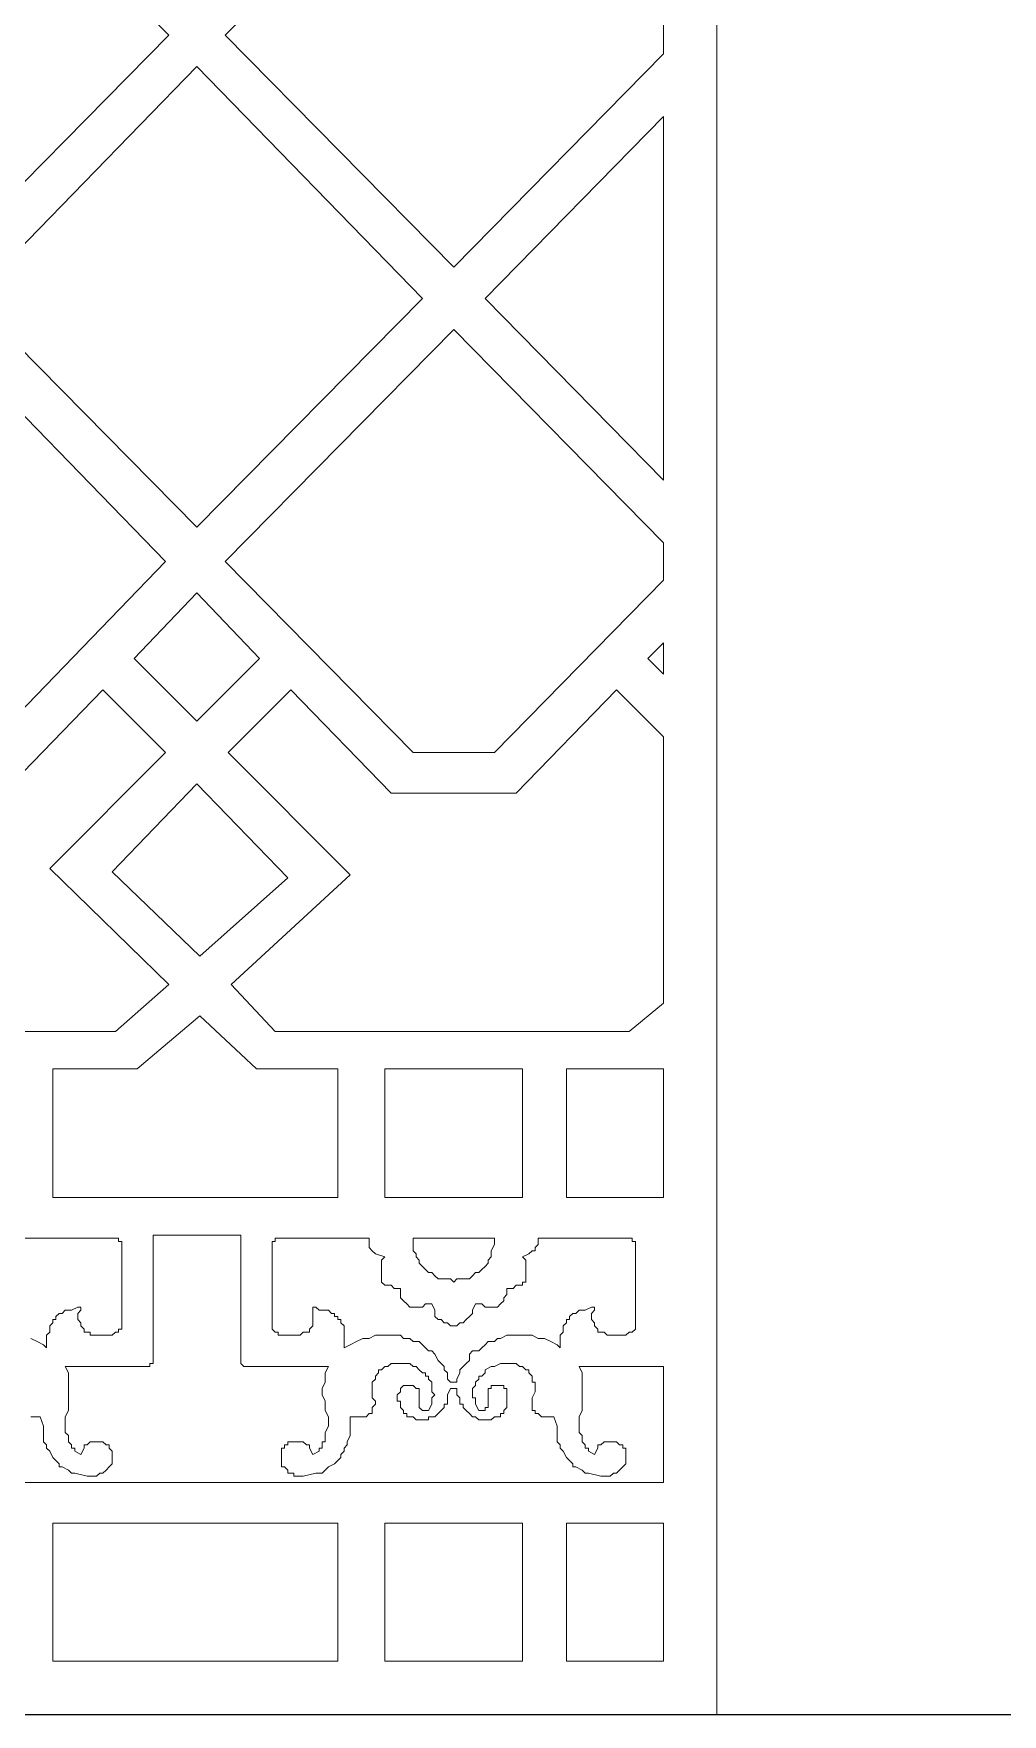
# Model space of a CAD drawing. Extents: x -66030 to 95157, y -13132 to 45879.
# Drawn here: x 48034 to 49242, y 31869 to 33964 of the extents above; entities that cross this region are included whole.
import ezdxf

# ---------------------------------------------------------------- set-up
doc = ezdxf.new("R2010")
doc.units = 0
doc.header["$LTSCALE"] = 100
doc.header["$MEASUREMENT"] = 0
doc.layers.get('0').update_dxf_attribs({"linetype": 'CONTINUOUS'})
doc.layers.add('3', color=11, linetype='CONTINUOUS')

msp = doc.modelspace()

# ---------------------------------------------------------------- linework, layer by layer
at = {"lineweight": 0}
for points in [[(46948.5, 36712.3), (48885.8, 36712.3), (48885.8, 31868.9), (46948.5, 31868.9), (46948.5, 36712.3)], [(46948.5, 36712.3), (48885.8, 36712.3), (48885.8, 31868.9), (46948.5, 31868.9), (46948.5, 36712.3)], [(47632, 33962.5), (47917.2, 34251.6), (48202.3, 33962.5), (47917.2, 33673.5), (47632, 33962.5)], [(48557.7, 34251.6), (48819.4, 33989.9), (48819.4, 33939.1), (48557.7, 33673.5), (48272.6, 33962.5), (48557.7, 34251.6)], [(48237.4, 33923.5), (48518.7, 33634.4), (48237.4, 33349.3), (47956.2, 33634.4), (48237.4, 33923.5)], [(48819.4, 33861), (48819.4, 33407.9), (48596.8, 33634.4), (48819.4, 33861)], [(47917.2, 33595.4), (48198.4, 33306.3), (47967.9, 33068.1), (47866.4, 33068.1), (47632, 33306.3), (47917.2, 33595.4)], [(48819.4, 33329.8), (48819.4, 33282.9), (48608.5, 33068.1), (48507, 33068.1), (48272.6, 33306.3), (48557.7, 33595.4), (48819.4, 33329.8)], [(48237.4, 33267.3), (48315.6, 33185.2), (48237.4, 33107.1), (48159.3, 33185.2), (48237.4, 33267.3)], [(48819.4, 33204.8), (48819.4, 33165.7), (48799.9, 33185.2), (48819.4, 33204.8)], [(47995.3, 33017.3), (48120.3, 33146.2), (48198.4, 33068.1), (48053.9, 32923.5), (48202.3, 32779), (48135.9, 32720.4), (47694.5, 32720.4), (47632, 32782.9), (47776.5, 32923.5), (47635.9, 33068.1), (47714, 33146.2), (47839, 33017.3), (47995.3, 33017.3)], [(48635.8, 33017.3), (48760.8, 33146.2), (48819.4, 33087.6), (48819.4, 32755.6), (48776.5, 32720.4), (48335.1, 32720.4), (48280.4, 32779), (48428.8, 32915.7), (48276.5, 33068.1), (48354.6, 33146.2), (48479.6, 33017.3), (48635.8, 33017.3)], [(48132, 32919.6), (48237.4, 33029), (48350.7, 32911.8), (48241.3, 32814.2), (48132, 32919.6)], [(48241.3, 32740), (48311.7, 32673.6), (48413.2, 32673.6), (48413.2, 32513.4), (48057.8, 32513.4), (48057.8, 32673.6), (48163.2, 32673.6), (48241.3, 32740)], [(48471.8, 32673.6), (48643.7, 32673.6), (48643.7, 32513.4), (48471.8, 32513.4), (48471.8, 32673.6)], [(48819.4, 32513.4), (48698.3, 32513.4), (48698.3, 32673.6), (48819.4, 32673.6), (48819.4, 32513.4)], [(48534.3, 32318.1), (48530.4, 32322), (48526.5, 32322), (48522.6, 32325.9), (48518.7, 32329.8), (48514.8, 32333.7), (48507, 32333.7), (48503, 32337.6), (48495.2, 32337.6), (48491.3, 32341.6), (48487.4, 32341.6), (48479.6, 32341.6), (48471.8, 32341.6), (48467.9, 32341.6), (48460.1, 32341.6), (48452.3, 32337.6), (48444.5, 32337.6), (48436.6, 32333.7), (48428.8, 32329.8), (48421, 32325.9), (48421, 32341.6), (48421, 32345.5), (48421, 32349.4), (48421, 32353.3), (48417.1, 32357.2), (48417.1, 32361.1), (48413.2, 32361.1), (48413.2, 32365), (48409.3, 32365), (48409.3, 32368.9), (48405.4, 32368.9), (48401.5, 32372.8), (48397.6, 32372.8), (48389.8, 32372.8), (48385.9, 32376.7), (48382, 32376.7), (48382, 32372.8), (48382, 32368.9), (48382, 32365), (48382, 32361.1), (48382, 32357.2), (48382, 32353.3), (48382, 32353.3), (48378.1, 32349.4), (48378.1, 32345.5), (48374.1, 32345.5), (48370.2, 32345.5), (48366.3, 32341.6), (48362.4, 32341.6), (48358.5, 32341.6), (48350.7, 32341.6), (48346.8, 32341.6), (48339, 32341.6), (48339, 32345.5), (48335.1, 32345.5), (48335.1, 32345.5), (48331.2, 32349.4), (48331.2, 32349.4), (48331.2, 32353.3), (48331.2, 32454.8), (48331.2, 32454.8), (48331.2, 32458.7), (48335.1, 32458.7), (48335.1, 32462.6), (48339, 32462.6), (48339, 32462.6), (48342.9, 32462.6), (48346.8, 32462.6), (48452.3, 32462.6), (48452.3, 32458.7), (48452.3, 32454.8), (48452.3, 32454.8), (48452.3, 32450.9), (48456.2, 32447), (48456.2, 32447), (48460.1, 32443.1), (48460.1, 32443.1), (48471.8, 32439.2), (48467.9, 32435.3), (48467.9, 32427.5), (48467.9, 32423.6), (48467.9, 32419.7), (48467.9, 32415.8), (48467.9, 32415.8), (48467.9, 32411.9), (48467.9, 32408), (48467.9, 32408), (48471.8, 32404), (48475.7, 32404), (48479.6, 32404), (48483.5, 32400.1), (48491.3, 32400.1), (48491.3, 32396.2), (48491.3, 32392.3), (48491.3, 32392.3), (48491.3, 32388.4), (48495.2, 32384.5), (48495.2, 32384.5), (48499.1, 32380.6), (48499.1, 32380.6), (48503, 32376.7), (48507, 32376.7), (48510.9, 32376.7), (48514.8, 32376.7), (48518.7, 32376.7), (48518.7, 32376.7), (48522.6, 32380.6), (48530.4, 32380.6), (48534.3, 32372.8), (48534.3, 32372.8), (48534.3, 32368.9), (48534.3, 32365), (48538.2, 32361.1), (48538.2, 32361.1), (48542.1, 32361.1), (48546, 32357.2), (48549.9, 32357.2), (48553.8, 32353.3), (48557.7, 32353.3), (48561.6, 32353.3), (48565.5, 32357.2), (48569.4, 32357.2), (48573.4, 32361.1), (48573.4, 32361.1), (48577.3, 32365), (48581.2, 32368.9), (48581.2, 32372.8), (48585.1, 32380.6), (48592.9, 32380.6), (48596.8, 32376.7), (48596.8, 32376.7), (48604.6, 32376.7), (48604.6, 32376.7), (48608.5, 32376.7), (48612.4, 32376.7), (48616.3, 32380.6), (48616.3, 32380.6), (48620.2, 32384.5), (48620.2, 32384.5), (48620.2, 32388.4), (48624.1, 32392.3), (48624.1, 32392.3), (48624.1, 32396.2), (48624.1, 32400.1), (48631.9, 32400.1), (48635.8, 32404), (48639.8, 32404), (48643.7, 32404), (48643.7, 32408), (48647.6, 32408), (48647.6, 32411.9), (48647.6, 32415.8), (48647.6, 32415.8), (48647.6, 32419.7), (48647.6, 32423.6), (48647.6, 32427.5), (48647.6, 32427.5), (48647.6, 32435.3), (48643.7, 32439.2), (48651.5, 32443.1), (48655.4, 32447), (48659.3, 32447), (48659.3, 32450.9), (48663.2, 32454.8), (48663.2, 32454.8), (48663.2, 32458.7), (48663.2, 32462.6), (48768.7, 32462.6), (48768.7, 32462.6), (48772.6, 32462.6), (48776.5, 32462.6), (48780.4, 32462.6), (48780.4, 32458.7), (48784.3, 32458.7), (48784.3, 32454.8), (48784.3, 32454.8), (48784.3, 32353.3), (48784.3, 32349.4), (48784.3, 32349.4), (48780.4, 32345.5), (48780.4, 32345.5), (48776.5, 32345.5), (48772.6, 32341.6), (48768.7, 32341.6), (48764.7, 32341.6), (48756.9, 32341.6), (48749.1, 32341.6), (48749.1, 32341.6), (48745.2, 32345.5), (48741.3, 32345.5), (48737.4, 32345.5), (48737.4, 32349.4), (48733.5, 32353.3), (48733.5, 32353.3), (48733.5, 32357.2), (48729.6, 32361.1), (48729.6, 32365), (48729.6, 32368.9), (48733.5, 32372.8), (48733.5, 32376.7), (48729.6, 32376.7), (48721.8, 32372.8), (48717.9, 32372.8), (48714, 32372.8), (48710.1, 32368.9), (48706.2, 32368.9), (48702.3, 32365), (48702.3, 32361.1), (48698.3, 32361.1), (48698.3, 32357.2), (48694.4, 32353.3), (48694.4, 32349.4), (48694.4, 32345.5), (48690.5, 32341.6), (48690.5, 32325.9), (48686.6, 32329.8), (48678.8, 32333.7), (48671, 32337.6), (48663.2, 32337.6), (48655.4, 32341.6), (48647.6, 32341.6), (48643.7, 32341.6), (48635.8, 32341.6), (48628, 32341.6), (48624.1, 32341.6), (48616.3, 32337.6), (48612.4, 32337.6), (48608.5, 32333.7), (48600.7, 32333.7), (48596.8, 32329.8), (48592.9, 32325.9), (48589, 32322), (48581.2, 32322), (48577.3, 32318.1), (48577.3, 32310.3), (48573.4, 32306.4), (48569.4, 32302.5), (48565.5, 32298.6), (48565.5, 32294.7), (48561.6, 32286.9), (48561.6, 32283), (48553.8, 32283), (48549.9, 32286.9), (48549.9, 32294.7), (48546, 32298.6), (48546, 32302.5), (48542.1, 32306.4), (48538.2, 32310.3), (48534.3, 32318.1)], [(48608.5, 32462.6), (48608.5, 32458.7), (48608.5, 32454.8), (48604.6, 32447), (48604.6, 32443.1), (48604.6, 32439.2), (48600.7, 32435.3), (48600.7, 32431.4), (48596.8, 32427.5), (48592.9, 32423.6), (48589, 32419.7), (48585.1, 32419.7), (48581.2, 32415.8), (48577.3, 32411.9), (48573.4, 32411.9), (48565.5, 32411.9), (48561.6, 32411.9), (48557.7, 32408), (48553.8, 32411.9), (48546, 32411.9), (48542.1, 32411.9), (48538.2, 32411.9), (48534.3, 32415.8), (48530.4, 32419.7), (48526.5, 32419.7), (48522.6, 32423.6), (48518.7, 32427.5), (48514.8, 32431.4), (48514.8, 32435.3), (48510.9, 32439.2), (48510.9, 32443.1), (48507, 32447), (48507, 32454.8), (48507, 32458.7), (48507, 32462.6), (48608.5, 32462.6)], [(48413.2, 31935.3), (48057.8, 31935.3), (48057.8, 32107.2), (48413.2, 32107.2), (48413.2, 31935.3)], [(48643.7, 31935.3), (48471.8, 31935.3), (48471.8, 32107.2), (48643.7, 32107.2), (48643.7, 31935.3)], [(48819.4, 32107.2), (48819.4, 31935.3), (48698.3, 31935.3), (48698.3, 32107.2), (48819.4, 32107.2)]]:
    msp.add_lwpolyline(points, close=True, dxfattribs=at)
for points in [[(47632, 33962.5), (47917.2, 34251.6), (48202.3, 33962.5), (47917.2, 33673.5), (47632, 33962.5)], [(48557.7, 34251.6), (48819.4, 33989.9), (48819.4, 33939.1), (48557.7, 33673.5), (48272.6, 33962.5), (48557.7, 34251.6)], [(48237.4, 33923.5), (48518.7, 33634.4), (48237.4, 33349.3), (47956.2, 33634.4), (48237.4, 33923.5)], [(48819.4, 33861), (48819.4, 33407.9), (48596.8, 33634.4), (48819.4, 33861)], [(47917.2, 33595.4), (48198.4, 33306.3), (47967.9, 33068.1), (47866.4, 33068.1), (47632, 33306.3), (47917.2, 33595.4)], [(48819.4, 33329.8), (48819.4, 33282.9), (48608.5, 33068.1), (48507, 33068.1), (48272.6, 33306.3), (48557.7, 33595.4), (48819.4, 33329.8)], [(48237.4, 33267.3), (48315.6, 33185.2), (48237.4, 33107.1), (48159.3, 33185.2), (48237.4, 33267.3)], [(48819.4, 33204.8), (48819.4, 33165.7), (48799.9, 33185.2), (48819.4, 33204.8)], [(47995.3, 33017.3), (48120.3, 33146.2), (48198.4, 33068.1), (48053.9, 32923.5), (48202.3, 32779), (48135.9, 32720.4), (47694.5, 32720.4), (47632, 32782.9), (47776.5, 32923.5), (47635.9, 33068.1), (47714, 33146.2), (47839, 33017.3), (47995.3, 33017.3)], [(48635.8, 33017.3), (48760.8, 33146.2), (48819.4, 33087.6), (48819.4, 32755.6), (48776.5, 32720.4), (48335.1, 32720.4), (48280.4, 32779), (48428.8, 32915.7), (48276.5, 33068.1), (48354.6, 33146.2), (48479.6, 33017.3), (48635.8, 33017.3)], [(48132, 32919.6), (48237.4, 33029), (48350.7, 32911.8), (48241.3, 32814.2), (48132, 32919.6)], [(48241.3, 32740), (48311.7, 32673.6), (48413.2, 32673.6), (48413.2, 32513.4), (48057.8, 32513.4), (48057.8, 32673.6), (48163.2, 32673.6), (48241.3, 32740)], [(48471.8, 32673.6), (48643.7, 32673.6), (48643.7, 32513.4), (48471.8, 32513.4), (48471.8, 32673.6)], [(48819.4, 32513.4), (48698.3, 32513.4), (48698.3, 32673.6), (48819.4, 32673.6), (48819.4, 32513.4)], [(48030.4, 32240), (48034.3, 32240), (48038.2, 32240), (48042.1, 32240), (48046, 32228.3), (48046, 32220.5), (48046, 32216.6), (48046, 32208.7), (48050, 32204.8), (48050, 32200.9), (48053.9, 32197), (48057.8, 32189.2), (48061.7, 32185.3), (48065.6, 32181.4), (48065.6, 32177.5), (48069.5, 32177.5), (48077.3, 32173.6), (48081.2, 32169.7), (48085.1, 32169.7), (48100.7, 32165.8), (48112.4, 32165.8), (48116.4, 32169.7), (48120.3, 32169.7), (48120.3, 32169.7), (48124.2, 32173.6), (48128.1, 32177.5), (48128.1, 32177.5), (48132, 32181.4), (48132, 32185.3), (48132, 32185.3), (48132, 32189.2), (48132, 32193.1), (48132, 32197), (48132, 32197), (48128.1, 32200.9), (48128.1, 32200.9), (48128.1, 32204.8), (48124.2, 32204.8), (48124.2, 32204.8), (48120.3, 32208.7), (48120.3, 32208.7), (48116.4, 32208.7), (48112.4, 32208.7), (48108.5, 32208.7), (48108.5, 32208.7), (48104.6, 32208.7), (48100.7, 32204.8), (48096.8, 32204.8), (48096.8, 32200.9), (48096.8, 32200.9), (48092.9, 32193.1), (48085.1, 32197), (48085.1, 32200.9), (48081.2, 32200.9), (48081.2, 32204.8), (48077.3, 32208.7), (48077.3, 32212.7), (48077.3, 32216.6), (48073.4, 32220.5), (48073.4, 32228.3), (48073.4, 32232.2), (48073.4, 32240), (48077.3, 32247.8), (48077.3, 32251.7), (48077.3, 32259.5), (48077.3, 32267.3), (48077.3, 32275.2), (48077.3, 32279.1), (48077.3, 32286.9), (48077.3, 32290.8), (48077.3, 32294.7), (48073.4, 32302.5), (48159.3, 32302.5), (48159.3, 32302.5), (48171, 32302.5), (48174.9, 32302.5), (48174.9, 32302.5), (48178.9, 32302.5), (48178.9, 32306.4), (48182.8, 32306.4), (48182.8, 32310.3), (48182.8, 32310.3), (48182.8, 32314.2), (48182.8, 32466.5), (48233.5, 32466.5), (48233.5, 32466.5), (48292.1, 32466.5), (48292.1, 32314.2), (48292.1, 32314.2), (48292.1, 32310.3), (48292.1, 32310.3), (48292.1, 32306.4), (48292.1, 32306.4), (48296, 32302.5), (48299.9, 32302.5), (48299.9, 32302.5), (48299.9, 32302.5), (48315.6, 32302.5), (48315.6, 32302.5), (48401.5, 32302.5), (48397.6, 32294.7), (48397.6, 32286.9), (48397.6, 32283), (48393.7, 32275.2), (48393.7, 32267.3), (48397.6, 32259.5), (48397.6, 32251.7), (48397.6, 32247.8), (48401.5, 32240), (48401.5, 32232.2), (48401.5, 32228.3), (48397.6, 32220.5), (48397.6, 32216.6), (48397.6, 32208.7), (48393.7, 32208.7), (48393.7, 32204.8), (48393.7, 32200.9), (48389.8, 32200.9), (48389.8, 32197), (48382, 32193.1), (48378.1, 32200.9), (48378.1, 32204.8), (48374.1, 32204.8), (48370.2, 32208.7), (48366.3, 32208.7), (48366.3, 32208.7), (48358.5, 32208.7), (48354.6, 32208.7), (48354.6, 32208.7), (48350.7, 32208.7), (48350.7, 32204.8), (48346.8, 32204.8), (48346.8, 32204.8), (48346.8, 32200.9), (48342.9, 32200.9), (48342.9, 32197), (48342.9, 32197), (48342.9, 32193.1), (48342.9, 32189.2), (48342.9, 32189.2), (48342.9, 32185.3), (48342.9, 32185.3), (48342.9, 32181.4), (48342.9, 32177.5), (48346.8, 32177.5), (48350.7, 32173.6), (48350.7, 32169.7), (48354.6, 32169.7), (48358.5, 32169.7), (48358.5, 32165.8), (48370.2, 32165.8), (48385.9, 32169.7), (48393.7, 32169.7), (48397.6, 32173.6), (48401.5, 32177.5), (48409.3, 32181.4), (48413.2, 32185.3), (48417.1, 32189.2), (48417.1, 32193.1), (48421, 32197), (48421, 32200.9), (48424.9, 32204.8), (48424.9, 32208.7), (48428.8, 32216.6), (48428.8, 32220.5), (48428.8, 32228.3), (48428.8, 32240), (48436.6, 32240), (48440.6, 32240), (48444.5, 32240), (48444.5, 32240), (48448.4, 32240), (48452.3, 32243.9), (48452.3, 32243.9), (48456.2, 32243.9), (48456.2, 32251.7), (48460.1, 32255.6), (48460.1, 32255.6), (48460.1, 32259.5), (48456.2, 32263.4), (48456.2, 32271.2), (48456.2, 32271.2), (48456.2, 32275.2), (48456.2, 32279.1), (48456.2, 32283), (48456.2, 32283), (48460.1, 32286.9), (48460.1, 32290.8), (48460.1, 32290.8), (48464, 32294.7), (48464, 32298.6), (48467.9, 32298.6), (48471.8, 32302.5), (48475.7, 32302.5), (48479.6, 32306.4), (48479.6, 32306.4), (48483.5, 32306.4), (48491.3, 32306.4), (48495.2, 32306.4), (48495.2, 32306.4), (48499.1, 32306.4), (48503, 32306.4), (48507, 32302.5), (48510.9, 32302.5), (48514.8, 32298.6), (48518.7, 32294.7), (48522.6, 32294.7), (48522.6, 32290.8), (48526.5, 32290.8), (48526.5, 32286.9), (48530.4, 32283), (48530.4, 32283), (48530.4, 32279.1), (48530.4, 32275.2), (48530.4, 32271.2), (48534.3, 32267.3), (48530.4, 32263.4), (48530.4, 32263.4), (48530.4, 32259.5), (48530.4, 32255.6), (48526.5, 32247.8), (48522.6, 32247.8), (48518.7, 32247.8), (48514.8, 32251.7), (48514.8, 32251.7), (48514.8, 32255.6), (48514.8, 32255.6), (48514.8, 32259.5), (48514.8, 32263.4), (48514.8, 32267.3), (48514.8, 32271.2), (48514.8, 32271.2), (48514.8, 32275.2), (48510.9, 32275.2), (48507, 32279.1), (48503, 32279.1), (48503, 32279.1), (48499.1, 32279.1), (48499.1, 32279.1), (48495.2, 32279.1), (48495.2, 32279.1), (48491.3, 32275.2), (48491.3, 32275.2), (48491.3, 32271.2), (48491.3, 32271.2), (48487.4, 32267.3), (48487.4, 32263.4), (48487.4, 32259.5), (48491.3, 32259.5), (48491.3, 32255.6), (48491.3, 32251.7), (48491.3, 32251.7), (48495.2, 32247.8), (48495.2, 32243.9), (48499.1, 32243.9), (48499.1, 32240), (48503, 32240), (48503, 32240), (48507, 32240), (48510.9, 32236.1), (48510.9, 32236.1), (48514.8, 32236.1), (48518.7, 32236.1), (48522.6, 32236.1), (48526.5, 32236.1), (48526.5, 32240), (48530.4, 32240), (48534.3, 32240), (48538.2, 32243.9), (48538.2, 32243.9), (48542.1, 32247.8), (48542.1, 32247.8), (48546, 32251.7), (48546, 32255.6), (48549.9, 32255.6), (48549.9, 32259.5), (48549.9, 32263.4), (48549.9, 32267.3), (48553.8, 32275.2), (48561.6, 32275.2), (48561.6, 32267.3), (48565.5, 32263.4), (48565.5, 32259.5), (48565.5, 32255.6), (48569.4, 32255.6), (48569.4, 32251.7), (48573.4, 32247.8), (48573.4, 32247.8), (48577.3, 32243.9), (48577.3, 32243.9), (48581.2, 32240), (48585.1, 32240), (48585.1, 32240), (48589, 32236.1), (48592.9, 32236.1), (48596.8, 32236.1), (48600.7, 32236.1), (48600.7, 32236.1), (48604.6, 32236.1), (48608.5, 32240), (48612.4, 32240), (48612.4, 32240), (48616.3, 32240), (48616.3, 32243.9), (48620.2, 32243.9), (48620.2, 32247.8), (48624.1, 32251.7), (48624.1, 32251.7), (48624.1, 32255.6), (48624.1, 32259.5), (48624.1, 32259.5), (48624.1, 32263.4), (48624.1, 32267.3), (48624.1, 32271.2), (48624.1, 32271.2), (48624.1, 32275.2), (48620.2, 32275.2), (48620.2, 32279.1), (48616.3, 32279.1), (48616.3, 32279.1), (48612.4, 32279.1), (48612.4, 32279.1), (48608.5, 32279.1), (48604.6, 32279.1), (48604.6, 32275.2), (48600.7, 32275.2), (48600.7, 32271.2), (48600.7, 32271.2), (48600.7, 32267.3), (48600.7, 32263.4), (48600.7, 32259.5), (48600.7, 32255.6), (48600.7, 32255.6), (48600.7, 32251.7), (48596.8, 32251.7), (48596.8, 32247.8), (48592.9, 32247.8), (48589, 32247.8), (48585.1, 32255.6), (48585.1, 32259.5), (48585.1, 32263.4), (48581.2, 32263.4), (48581.2, 32267.3), (48581.2, 32271.2), (48581.2, 32275.2), (48585.1, 32279.1), (48585.1, 32283), (48585.1, 32283), (48589, 32286.9), (48589, 32290.8), (48592.9, 32290.8), (48596.8, 32294.7), (48596.8, 32298.6), (48604.6, 32302.5), (48608.5, 32302.5), (48616.3, 32306.4), (48620.2, 32306.4), (48624.1, 32306.4), (48631.9, 32306.4), (48631.9, 32306.4), (48635.8, 32306.4), (48639.8, 32302.5), (48643.7, 32302.5), (48647.6, 32298.6), (48651.5, 32298.6), (48651.5, 32294.7), (48655.4, 32290.8), (48655.4, 32290.8), (48655.4, 32286.9), (48655.4, 32283), (48659.3, 32283), (48659.3, 32275.2), (48659.3, 32271.2), (48655.4, 32263.4), (48655.4, 32259.5), (48655.4, 32255.6), (48655.4, 32251.7), (48655.4, 32247.8), (48659.3, 32247.8), (48659.3, 32243.9), (48663.2, 32243.9), (48663.2, 32243.9), (48667.1, 32240), (48667.1, 32240), (48671, 32240), (48674.9, 32240), (48678.8, 32240), (48682.7, 32240), (48686.6, 32228.3), (48686.6, 32220.5), (48686.6, 32216.6), (48686.6, 32208.7), (48690.5, 32204.8), (48690.5, 32200.9), (48694.4, 32197), (48698.3, 32189.2), (48702.3, 32185.3), (48706.2, 32181.4), (48706.2, 32177.5), (48710.1, 32177.5), (48717.9, 32173.6), (48721.8, 32169.7), (48725.7, 32169.7), (48741.3, 32165.8), (48753, 32165.8), (48756.9, 32169.7), (48760.8, 32169.7), (48760.8, 32169.7), (48764.7, 32173.6), (48768.7, 32177.5), (48768.7, 32177.5), (48772.6, 32181.4), (48772.6, 32185.3), (48772.6, 32185.3), (48772.6, 32189.2), (48772.6, 32193.1), (48772.6, 32197), (48772.6, 32197), (48772.6, 32200.9), (48768.7, 32200.9), (48768.7, 32204.8), (48764.7, 32204.8), (48764.7, 32204.8), (48760.8, 32208.7), (48760.8, 32208.7), (48756.9, 32208.7), (48753, 32208.7), (48749.1, 32208.7), (48749.1, 32208.7), (48745.2, 32208.7), (48741.3, 32204.8), (48737.4, 32204.8), (48737.4, 32200.9), (48737.4, 32200.9), (48733.5, 32193.1), (48725.7, 32197), (48725.7, 32200.9), (48721.8, 32200.9), (48721.8, 32204.8), (48717.9, 32208.7), (48717.9, 32212.7), (48717.9, 32216.6), (48714, 32220.5), (48714, 32228.3), (48714, 32232.2), (48714, 32240), (48717.9, 32247.8), (48717.9, 32251.7), (48717.9, 32259.5), (48717.9, 32267.3), (48717.9, 32275.2), (48717.9, 32279.1), (48717.9, 32286.9), (48717.9, 32290.8), (48717.9, 32294.7), (48714, 32302.5), (48799.9, 32302.5), (48799.9, 32302.5), (48819.4, 32302.5), (48819.4, 32158), (48674.9, 32158), (48530.4, 32158), (48385.9, 32158), (48241.3, 32158), (48241.3, 32158), (48085.1, 32158), (47932.8, 32158)], [(48030.4, 32240), (48034.3, 32240), (48038.2, 32240), (48042.1, 32240), (48046, 32228.3), (48046, 32220.5), (48046, 32216.6), (48046, 32208.7), (48050, 32204.8), (48050, 32200.9), (48053.9, 32197), (48057.8, 32189.2), (48061.7, 32185.3), (48065.6, 32181.4), (48065.6, 32177.5), (48069.5, 32177.5), (48077.3, 32173.6), (48081.2, 32169.7), (48085.1, 32169.7), (48100.7, 32165.8), (48112.4, 32165.8), (48116.4, 32169.7), (48120.3, 32169.7), (48120.3, 32169.7), (48124.2, 32173.6), (48128.1, 32177.5), (48128.1, 32177.5), (48132, 32181.4), (48132, 32185.3), (48132, 32185.3), (48132, 32189.2), (48132, 32193.1), (48132, 32197), (48132, 32197), (48128.1, 32200.9), (48128.1, 32200.9), (48128.1, 32204.8), (48124.2, 32204.8), (48124.2, 32204.8), (48120.3, 32208.7), (48120.3, 32208.7), (48116.4, 32208.7), (48112.4, 32208.7), (48108.5, 32208.7), (48108.5, 32208.7), (48104.6, 32208.7), (48100.7, 32204.8), (48096.8, 32204.8), (48096.8, 32200.9), (48096.8, 32200.9), (48092.9, 32193.1), (48085.1, 32197), (48085.1, 32200.9), (48081.2, 32200.9), (48081.2, 32204.8), (48077.3, 32208.7), (48077.3, 32212.7), (48077.3, 32216.6), (48073.4, 32220.5), (48073.4, 32228.3), (48073.4, 32232.2), (48073.4, 32240), (48077.3, 32247.8), (48077.3, 32251.7), (48077.3, 32259.5), (48077.3, 32267.3), (48077.3, 32275.2), (48077.3, 32279.1), (48077.3, 32286.9), (48077.3, 32290.8), (48077.3, 32294.7), (48073.4, 32302.5), (48159.3, 32302.5), (48159.3, 32302.5), (48171, 32302.5), (48174.9, 32302.5), (48174.9, 32302.5), (48178.9, 32302.5), (48178.9, 32306.4), (48182.8, 32306.4), (48182.8, 32310.3), (48182.8, 32310.3), (48182.8, 32314.2), (48182.8, 32466.5), (48233.5, 32466.5), (48233.5, 32466.5), (48292.1, 32466.5), (48292.1, 32314.2), (48292.1, 32314.2), (48292.1, 32310.3), (48292.1, 32310.3), (48292.1, 32306.4), (48292.1, 32306.4), (48296, 32302.5), (48299.9, 32302.5), (48299.9, 32302.5), (48299.9, 32302.5), (48315.6, 32302.5), (48315.6, 32302.5), (48401.5, 32302.5), (48397.6, 32294.7), (48397.6, 32286.9), (48397.6, 32283), (48393.7, 32275.2), (48393.7, 32267.3), (48397.6, 32259.5), (48397.6, 32251.7), (48397.6, 32247.8), (48401.5, 32240), (48401.5, 32232.2), (48401.5, 32228.3), (48397.6, 32220.5), (48397.6, 32216.6), (48397.6, 32208.7), (48393.7, 32208.7), (48393.7, 32204.8), (48393.7, 32200.9), (48389.8, 32200.9), (48389.8, 32197), (48382, 32193.1), (48378.1, 32200.9), (48378.1, 32204.8), (48374.1, 32204.8), (48370.2, 32208.7), (48366.3, 32208.7), (48366.3, 32208.7), (48358.5, 32208.7), (48354.6, 32208.7), (48354.6, 32208.7), (48350.7, 32208.7), (48350.7, 32204.8), (48346.8, 32204.8), (48346.8, 32204.8), (48346.8, 32200.9), (48342.9, 32200.9), (48342.9, 32197), (48342.9, 32197), (48342.9, 32193.1), (48342.9, 32189.2), (48342.9, 32189.2), (48342.9, 32185.3), (48342.9, 32185.3), (48342.9, 32181.4), (48342.9, 32177.5), (48346.8, 32177.5), (48350.7, 32173.6), (48350.7, 32169.7), (48354.6, 32169.7), (48358.5, 32169.7), (48358.5, 32165.8), (48370.2, 32165.8), (48385.9, 32169.7), (48393.7, 32169.7), (48397.6, 32173.6), (48401.5, 32177.5), (48409.3, 32181.4), (48413.2, 32185.3), (48417.1, 32189.2), (48417.1, 32193.1), (48421, 32197), (48421, 32200.9), (48424.9, 32204.8), (48424.9, 32208.7), (48428.8, 32216.6), (48428.8, 32220.5), (48428.8, 32228.3), (48428.8, 32240), (48436.6, 32240), (48440.6, 32240), (48444.5, 32240), (48444.5, 32240), (48448.4, 32240), (48452.3, 32243.9), (48452.3, 32243.9), (48456.2, 32243.9), (48456.2, 32251.7), (48460.1, 32255.6), (48460.1, 32255.6), (48460.1, 32259.5), (48456.2, 32263.4), (48456.2, 32271.2), (48456.2, 32271.2), (48456.2, 32275.2), (48456.2, 32279.1), (48456.2, 32283), (48456.2, 32283), (48460.1, 32286.9), (48460.1, 32290.8), (48460.1, 32290.8), (48464, 32294.7), (48464, 32298.6), (48467.9, 32298.6), (48471.8, 32302.5), (48475.7, 32302.5), (48479.6, 32306.4), (48479.6, 32306.4), (48483.5, 32306.4), (48491.3, 32306.4), (48495.2, 32306.4), (48495.2, 32306.4), (48499.1, 32306.4), (48503, 32306.4), (48507, 32302.5), (48510.9, 32302.5), (48514.8, 32298.6), (48518.7, 32294.7), (48522.6, 32294.7), (48522.6, 32290.8), (48526.5, 32290.8), (48526.5, 32286.9), (48530.4, 32283), (48530.4, 32283), (48530.4, 32279.1), (48530.4, 32275.2), (48530.4, 32271.2), (48534.3, 32267.3), (48530.4, 32263.4), (48530.4, 32263.4), (48530.4, 32259.5), (48530.4, 32255.6), (48526.5, 32247.8), (48522.6, 32247.8), (48518.7, 32247.8), (48514.8, 32251.7), (48514.8, 32251.7), (48514.8, 32255.6), (48514.8, 32255.6), (48514.8, 32259.5), (48514.8, 32263.4), (48514.8, 32267.3), (48514.8, 32271.2), (48514.8, 32271.2), (48514.8, 32275.2), (48510.9, 32275.2), (48507, 32279.1), (48503, 32279.1), (48503, 32279.1), (48499.1, 32279.1), (48499.1, 32279.1), (48495.2, 32279.1), (48495.2, 32279.1), (48491.3, 32275.2), (48491.3, 32275.2), (48491.3, 32271.2), (48491.3, 32271.2), (48487.4, 32267.3), (48487.4, 32263.4), (48487.4, 32259.5), (48491.3, 32259.5), (48491.3, 32255.6), (48491.3, 32251.7), (48491.3, 32251.7), (48495.2, 32247.8), (48495.2, 32243.9), (48499.1, 32243.9), (48499.1, 32240), (48503, 32240), (48503, 32240), (48507, 32240), (48510.9, 32236.1), (48510.9, 32236.1), (48514.8, 32236.1), (48518.7, 32236.1), (48522.6, 32236.1), (48526.5, 32236.1), (48526.5, 32240), (48530.4, 32240), (48534.3, 32240), (48538.2, 32243.9), (48538.2, 32243.9), (48542.1, 32247.8), (48542.1, 32247.8), (48546, 32251.7), (48546, 32255.6), (48549.9, 32255.6), (48549.9, 32259.5), (48549.9, 32263.4), (48549.9, 32267.3), (48553.8, 32275.2), (48561.6, 32275.2), (48561.6, 32267.3), (48565.5, 32263.4), (48565.5, 32259.5), (48565.5, 32255.6), (48569.4, 32255.6), (48569.4, 32251.7), (48573.4, 32247.8), (48573.4, 32247.8), (48577.3, 32243.9), (48577.3, 32243.9), (48581.2, 32240), (48585.1, 32240), (48585.1, 32240), (48589, 32236.1), (48592.9, 32236.1), (48596.8, 32236.1), (48600.7, 32236.1), (48600.7, 32236.1), (48604.6, 32236.1), (48608.5, 32240), (48612.4, 32240), (48612.4, 32240), (48616.3, 32240), (48616.3, 32243.9), (48620.2, 32243.9), (48620.2, 32247.8), (48624.1, 32251.7), (48624.1, 32251.7), (48624.1, 32255.6), (48624.1, 32259.5), (48624.1, 32259.5), (48624.1, 32263.4), (48624.1, 32267.3), (48624.1, 32271.2), (48624.1, 32271.2), (48624.1, 32275.2), (48620.2, 32275.2), (48620.2, 32279.1), (48616.3, 32279.1), (48616.3, 32279.1), (48612.4, 32279.1), (48612.4, 32279.1), (48608.5, 32279.1), (48604.6, 32279.1), (48604.6, 32275.2), (48600.7, 32275.2), (48600.7, 32271.2), (48600.7, 32271.2), (48600.7, 32267.3), (48600.7, 32263.4), (48600.7, 32259.5), (48600.7, 32255.6), (48600.7, 32255.6), (48600.7, 32251.7), (48596.8, 32251.7), (48596.8, 32247.8), (48592.9, 32247.8), (48589, 32247.8), (48585.1, 32255.6), (48585.1, 32259.5), (48585.1, 32263.4), (48581.2, 32263.4), (48581.2, 32267.3), (48581.2, 32271.2), (48581.2, 32275.2), (48585.1, 32279.1), (48585.1, 32283), (48585.1, 32283), (48589, 32286.9), (48589, 32290.8), (48592.9, 32290.8), (48596.8, 32294.7), (48596.8, 32298.6), (48604.6, 32302.5), (48608.5, 32302.5), (48616.3, 32306.4), (48620.2, 32306.4), (48624.1, 32306.4), (48631.9, 32306.4), (48631.9, 32306.4), (48635.8, 32306.4), (48639.8, 32302.5), (48643.7, 32302.5), (48647.6, 32298.6), (48651.5, 32298.6), (48651.5, 32294.7), (48655.4, 32290.8), (48655.4, 32290.8), (48655.4, 32286.9), (48655.4, 32283), (48659.3, 32283), (48659.3, 32275.2), (48659.3, 32271.2), (48655.4, 32263.4), (48655.4, 32259.5), (48655.4, 32255.6), (48655.4, 32251.7), (48655.4, 32247.8), (48659.3, 32247.8), (48659.3, 32243.9), (48663.2, 32243.9), (48663.2, 32243.9), (48667.1, 32240), (48667.1, 32240), (48671, 32240), (48674.9, 32240), (48678.8, 32240), (48682.7, 32240), (48686.6, 32228.3), (48686.6, 32220.5), (48686.6, 32216.6), (48686.6, 32208.7), (48690.5, 32204.8), (48690.5, 32200.9), (48694.4, 32197), (48698.3, 32189.2), (48702.3, 32185.3), (48706.2, 32181.4), (48706.2, 32177.5), (48710.1, 32177.5), (48717.9, 32173.6), (48721.8, 32169.7), (48725.7, 32169.7), (48741.3, 32165.8), (48753, 32165.8), (48756.9, 32169.7), (48760.8, 32169.7), (48760.8, 32169.7), (48764.7, 32173.6), (48768.7, 32177.5), (48768.7, 32177.5), (48772.6, 32181.4), (48772.6, 32185.3), (48772.6, 32185.3), (48772.6, 32189.2), (48772.6, 32193.1), (48772.6, 32197), (48772.6, 32197), (48772.6, 32200.9), (48768.7, 32200.9), (48768.7, 32204.8), (48764.7, 32204.8), (48764.7, 32204.8), (48760.8, 32208.7), (48760.8, 32208.7), (48756.9, 32208.7), (48753, 32208.7), (48749.1, 32208.7), (48749.1, 32208.7), (48745.2, 32208.7), (48741.3, 32204.8), (48737.4, 32204.8), (48737.4, 32200.9), (48737.4, 32200.9), (48733.5, 32193.1), (48725.7, 32197), (48725.7, 32200.9), (48721.8, 32200.9), (48721.8, 32204.8), (48717.9, 32208.7), (48717.9, 32212.7), (48717.9, 32216.6), (48714, 32220.5), (48714, 32228.3), (48714, 32232.2), (48714, 32240), (48717.9, 32247.8), (48717.9, 32251.7), (48717.9, 32259.5), (48717.9, 32267.3), (48717.9, 32275.2), (48717.9, 32279.1), (48717.9, 32286.9), (48717.9, 32290.8), (48717.9, 32294.7), (48714, 32302.5), (48799.9, 32302.5), (48799.9, 32302.5), (48819.4, 32302.5), (48819.4, 32158), (48674.9, 32158), (48530.4, 32158), (48385.9, 32158), (48241.3, 32158), (48241.3, 32158), (48085.1, 32158), (47932.8, 32158)], [(48022.6, 32462.6), (48128.1, 32462.6), (48128.1, 32462.6), (48132, 32462.6), (48135.9, 32462.6), (48139.8, 32462.6), (48139.8, 32458.7), (48143.7, 32458.7), (48143.7, 32454.8), (48143.7, 32454.8), (48143.7, 32353.3), (48143.7, 32349.4), (48139.8, 32349.4), (48139.8, 32345.5), (48139.8, 32345.5), (48135.9, 32345.5), (48132, 32341.6), (48128.1, 32341.6), (48124.2, 32341.6), (48116.4, 32341.6), (48108.5, 32341.6), (48104.6, 32341.6), (48104.6, 32345.5), (48100.7, 32345.5), (48096.8, 32345.5), (48096.8, 32349.4), (48092.9, 32353.3), (48092.9, 32353.3), (48092.9, 32357.2), (48089, 32361.1), (48089, 32365), (48089, 32368.9), (48092.9, 32372.8), (48092.9, 32376.7), (48089, 32376.7), (48081.2, 32372.8), (48077.3, 32372.8), (48073.4, 32372.8), (48069.5, 32368.9), (48065.6, 32368.9), (48061.7, 32365), (48061.7, 32361.1), (48057.8, 32361.1), (48057.8, 32357.2), (48053.9, 32353.3), (48053.9, 32349.4), (48053.9, 32345.5), (48050, 32341.6), (48050, 32325.9), (48046, 32329.8), (48038.2, 32333.7), (48030.4, 32337.6)], [(48022.6, 32462.6), (48128.1, 32462.6), (48128.1, 32462.6), (48132, 32462.6), (48135.9, 32462.6), (48139.8, 32462.6), (48139.8, 32458.7), (48143.7, 32458.7), (48143.7, 32454.8), (48143.7, 32454.8), (48143.7, 32353.3), (48143.7, 32349.4), (48139.8, 32349.4), (48139.8, 32345.5), (48139.8, 32345.5), (48135.9, 32345.5), (48132, 32341.6), (48128.1, 32341.6), (48124.2, 32341.6), (48116.4, 32341.6), (48108.5, 32341.6), (48104.6, 32341.6), (48104.6, 32345.5), (48100.7, 32345.5), (48096.8, 32345.5), (48096.8, 32349.4), (48092.9, 32353.3), (48092.9, 32353.3), (48092.9, 32357.2), (48089, 32361.1), (48089, 32365), (48089, 32368.9), (48092.9, 32372.8), (48092.9, 32376.7), (48089, 32376.7), (48081.2, 32372.8), (48077.3, 32372.8), (48073.4, 32372.8), (48069.5, 32368.9), (48065.6, 32368.9), (48061.7, 32365), (48061.7, 32361.1), (48057.8, 32361.1), (48057.8, 32357.2), (48053.9, 32353.3), (48053.9, 32349.4), (48053.9, 32345.5), (48050, 32341.6), (48050, 32325.9), (48046, 32329.8), (48038.2, 32333.7), (48030.4, 32337.6)], [(48534.3, 32318.1), (48530.4, 32322), (48526.5, 32322), (48522.6, 32325.9), (48518.7, 32329.8), (48514.8, 32333.7), (48507, 32333.7), (48503, 32337.6), (48495.2, 32337.6), (48491.3, 32341.6), (48487.4, 32341.6), (48479.6, 32341.6), (48471.8, 32341.6), (48467.9, 32341.6), (48460.1, 32341.6), (48452.3, 32337.6), (48444.5, 32337.6), (48436.6, 32333.7), (48428.8, 32329.8), (48421, 32325.9), (48421, 32341.6), (48421, 32345.5), (48421, 32349.4), (48421, 32353.3), (48417.1, 32357.2), (48417.1, 32361.1), (48413.2, 32361.1), (48413.2, 32365), (48409.3, 32365), (48409.3, 32368.9), (48405.4, 32368.9), (48401.5, 32372.8), (48397.6, 32372.8), (48389.8, 32372.8), (48385.9, 32376.7), (48382, 32376.7), (48382, 32372.8), (48382, 32368.9), (48382, 32365), (48382, 32361.1), (48382, 32357.2), (48382, 32353.3), (48382, 32353.3), (48378.1, 32349.4), (48378.1, 32345.5), (48374.1, 32345.5), (48370.2, 32345.5), (48366.3, 32341.6), (48362.4, 32341.6), (48358.5, 32341.6), (48350.7, 32341.6), (48346.8, 32341.6), (48339, 32341.6), (48339, 32345.5), (48335.1, 32345.5), (48335.1, 32345.5), (48331.2, 32349.4), (48331.2, 32349.4), (48331.2, 32353.3), (48331.2, 32454.8), (48331.2, 32454.8), (48331.2, 32458.7), (48335.1, 32458.7), (48335.1, 32462.6), (48339, 32462.6), (48339, 32462.6), (48342.9, 32462.6), (48346.8, 32462.6), (48452.3, 32462.6), (48452.3, 32458.7), (48452.3, 32454.8), (48452.3, 32454.8), (48452.3, 32450.9), (48456.2, 32447), (48456.2, 32447), (48460.1, 32443.1), (48460.1, 32443.1), (48471.8, 32439.2), (48467.9, 32435.3), (48467.9, 32427.5), (48467.9, 32423.6), (48467.9, 32419.7), (48467.9, 32415.8), (48467.9, 32415.8), (48467.9, 32411.9), (48467.9, 32408), (48467.9, 32408), (48471.8, 32404), (48475.7, 32404), (48479.6, 32404), (48483.5, 32400.1), (48491.3, 32400.1), (48491.3, 32396.2), (48491.3, 32392.3), (48491.3, 32392.3), (48491.3, 32388.4), (48495.2, 32384.5), (48495.2, 32384.5), (48499.1, 32380.6), (48499.1, 32380.6), (48503, 32376.7), (48507, 32376.7), (48510.9, 32376.7), (48514.8, 32376.7), (48518.7, 32376.7), (48518.7, 32376.7), (48522.6, 32380.6), (48530.4, 32380.6), (48534.3, 32372.8), (48534.3, 32372.8), (48534.3, 32368.9), (48534.3, 32365), (48538.2, 32361.1), (48538.2, 32361.1), (48542.1, 32361.1), (48546, 32357.2), (48549.9, 32357.2), (48553.8, 32353.3), (48557.7, 32353.3), (48561.6, 32353.3), (48565.5, 32357.2), (48569.4, 32357.2), (48573.4, 32361.1), (48573.4, 32361.1), (48577.3, 32365), (48581.2, 32368.9), (48581.2, 32372.8), (48585.1, 32380.6), (48592.9, 32380.6), (48596.8, 32376.7), (48596.8, 32376.7), (48604.6, 32376.7), (48604.6, 32376.7), (48608.5, 32376.7), (48612.4, 32376.7), (48616.3, 32380.6), (48616.3, 32380.6), (48620.2, 32384.5), (48620.2, 32384.5), (48620.2, 32388.4), (48624.1, 32392.3), (48624.1, 32392.3), (48624.1, 32396.2), (48624.1, 32400.1), (48631.9, 32400.1), (48635.8, 32404), (48639.8, 32404), (48643.7, 32404), (48643.7, 32408), (48647.6, 32408), (48647.6, 32411.9), (48647.6, 32415.8), (48647.6, 32415.8), (48647.6, 32419.7), (48647.6, 32423.6), (48647.6, 32427.5), (48647.6, 32427.5), (48647.6, 32435.3), (48643.7, 32439.2), (48651.5, 32443.1), (48655.4, 32447), (48659.3, 32447), (48659.3, 32450.9), (48663.2, 32454.8), (48663.2, 32454.8), (48663.2, 32458.7), (48663.2, 32462.6), (48768.7, 32462.6), (48768.7, 32462.6), (48772.6, 32462.6), (48776.5, 32462.6), (48780.4, 32462.6), (48780.4, 32458.7), (48784.3, 32458.7), (48784.3, 32454.8), (48784.3, 32454.8), (48784.3, 32353.3), (48784.3, 32349.4), (48784.3, 32349.4), (48780.4, 32345.5), (48780.4, 32345.5), (48776.5, 32345.5), (48772.6, 32341.6), (48768.7, 32341.6), (48764.7, 32341.6), (48756.9, 32341.6), (48749.1, 32341.6), (48749.1, 32341.6), (48745.2, 32345.5), (48741.3, 32345.5), (48737.4, 32345.5), (48737.4, 32349.4), (48733.5, 32353.3), (48733.5, 32353.3), (48733.5, 32357.2), (48729.6, 32361.1), (48729.6, 32365), (48729.6, 32368.9), (48733.5, 32372.8), (48733.5, 32376.7), (48729.6, 32376.7), (48721.8, 32372.8), (48717.9, 32372.8), (48714, 32372.8), (48710.1, 32368.9), (48706.2, 32368.9), (48702.3, 32365), (48702.3, 32361.1), (48698.3, 32361.1), (48698.3, 32357.2), (48694.4, 32353.3), (48694.4, 32349.4), (48694.4, 32345.5), (48690.5, 32341.6), (48690.5, 32325.9), (48686.6, 32329.8), (48678.8, 32333.7), (48671, 32337.6), (48663.2, 32337.6), (48655.4, 32341.6), (48647.6, 32341.6), (48643.7, 32341.6), (48635.8, 32341.6), (48628, 32341.6), (48624.1, 32341.6), (48616.3, 32337.6), (48612.4, 32337.6), (48608.5, 32333.7), (48600.7, 32333.7), (48596.8, 32329.8), (48592.9, 32325.9), (48589, 32322), (48581.2, 32322), (48577.3, 32318.1), (48577.3, 32310.3), (48573.4, 32306.4), (48569.4, 32302.5), (48565.5, 32298.6), (48565.5, 32294.7), (48561.6, 32286.9), (48561.6, 32283), (48553.8, 32283), (48549.9, 32286.9), (48549.9, 32294.7), (48546, 32298.6), (48546, 32302.5), (48542.1, 32306.4), (48538.2, 32310.3), (48534.3, 32318.1)], [(48608.5, 32462.6), (48608.5, 32458.7), (48608.5, 32454.8), (48604.6, 32447), (48604.6, 32443.1), (48604.6, 32439.2), (48600.7, 32435.3), (48600.7, 32431.4), (48596.8, 32427.5), (48592.9, 32423.6), (48589, 32419.7), (48585.1, 32419.7), (48581.2, 32415.8), (48577.3, 32411.9), (48573.4, 32411.9), (48565.5, 32411.9), (48561.6, 32411.9), (48557.7, 32408), (48553.8, 32411.9), (48546, 32411.9), (48542.1, 32411.9), (48538.2, 32411.9), (48534.3, 32415.8), (48530.4, 32419.7), (48526.5, 32419.7), (48522.6, 32423.6), (48518.7, 32427.5), (48514.8, 32431.4), (48514.8, 32435.3), (48510.9, 32439.2), (48510.9, 32443.1), (48507, 32447), (48507, 32454.8), (48507, 32458.7), (48507, 32462.6), (48608.5, 32462.6)], [(48413.2, 31935.3), (48057.8, 31935.3), (48057.8, 32107.2), (48413.2, 32107.2), (48413.2, 31935.3)], [(48643.7, 31935.3), (48471.8, 31935.3), (48471.8, 32107.2), (48643.7, 32107.2), (48643.7, 31935.3)], [(48819.4, 32107.2), (48819.4, 31935.3), (48698.3, 31935.3), (48698.3, 32107.2), (48819.4, 32107.2)]]:
    msp.add_lwpolyline(points, dxfattribs=at)
at = {"layer": '3', "color": 2}
msp.add_line((-66009.4, 31868.9), (90873, 31868.9), dxfattribs=at)

doc.saveas('drawing.dxf')
